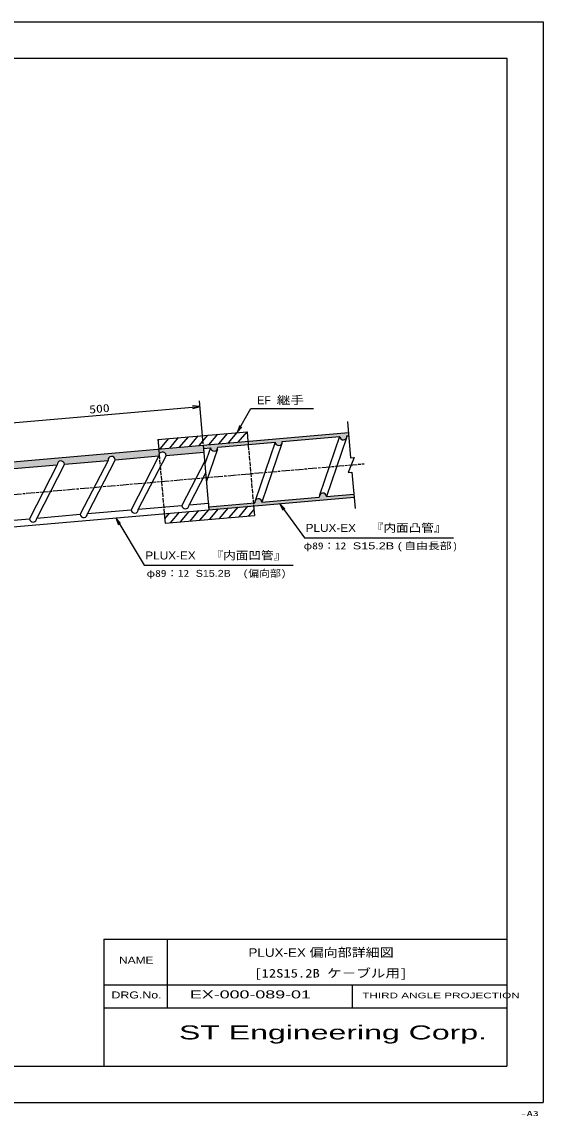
# Model space of a CAD drawing. Units: millimetres, scale not verified. Extents: x -610 to 1490, y -11021 to -9517.
# Drawn here: x 774 to 1490, y -11021 to -9517 of the extents above; entities that cross this region are included whole.
import ezdxf
from ezdxf.enums import TextEntityAlignment as Align

# ---------------------------------------------------------------- set-up
doc = ezdxf.new("R2010")
doc.units = ezdxf.units.MM
doc.linetypes.add('CHAIN', pattern=[18.5, 12, -1.5, 3.5, -1.5])
doc.linetypes.add('DASHED', pattern=[7.5, 6, -1.5])
for name, color, linetype, lineweight in [('0_2', 7, 'Continuous', 25), ('1外形線', 7, 'Continuous', 25), ('4中心線', 1, 'CHAIN', 25), ('外形線', 7, 'Continuous', 25)]:
    doc.layers.add(name, color=color, linetype=linetype, lineweight=lineweight)
doc.layers.add('6寸法線', color=7, linetype='Continuous')
doc.styles.add('Arial', font='')
doc.styles.add('txt', font='')
doc.styles.add('ＭＳ ゴシック', font='')
doc.styles.add('ＭＳ Ｐゴシック', font='')
doc.styles.get('Arial').set_extended_font_data('Arial')
doc.styles.get('txt').set_extended_font_data('txt')
doc.styles.get('ＭＳ ゴシック').set_extended_font_data('MS Gothic')
doc.styles.get('ＭＳ Ｐゴシック').set_extended_font_data('MS PGothic')

# ---------------------------------------------------------------- blocks, each defined once
blk = doc.blocks.new('open_arrow')
at = {"color": 0, "linetype": 'Continuous', "lineweight": -2}
blk.add_lwpolyline([(7.5, 1.25), (0, 0), (7.5, -1.25)], dxfattribs=at)

msp = doc.modelspace()

# ---------------------------------------------------------------- hatches: boundary and pattern name
at = {"layer": '0_2'}
for points in [[(1043.096, -10101.362, -0.41421), (1038.55, -10106.778, -0.41421), (1033.134, -10102.233), (1023.697, -10103.059), (1023.322, -10098.775), (1222.561, -10081.344), (1222.936, -10085.628), (1220.418, -10085.848, -1), (1210.456, -10086.72), (1131.757, -10093.605, -0.41421), (1127.212, -10099.022, -0.41421), (1121.795, -10094.476)], [(1182.597, -10169.864, -0.41421), (1187.142, -10164.447, -0.41421), (1192.559, -10168.992), (1229.943, -10165.722), (1230.318, -10170.005), (1031.079, -10187.437), (1030.704, -10183.153), (1093.935, -10177.621, -1), (1103.897, -10176.749)]]:
    msp.add_hatch(color=256, dxfattribs=at).paths.add_polyline_path(points)
at = {"layer": '1外形線'}
msp.add_hatch(color=9, dxfattribs=at).paths.add_polyline_path([(575.699, -10137.937), (1023.322, -10098.775), (1024.132, -10108.04), (972.219, -10112.582, 1), (962.257, -10113.453), (902.485, -10118.683, 1), (892.523, -10119.554), (832.752, -10124.783, 1), (822.79, -10125.655), (763.018, -10130.884, 1), (753.056, -10131.756), (693.284, -10136.985, 1), (683.322, -10137.857), (623.551, -10143.086, 1), (613.589, -10143.958), (576.105, -10147.237)])

# ---------------------------------------------------------------- linework, layer by layer
at = {"layer": '0_2'}
for p, q in [((1023.278, -10096.771), (1018.094, -10037.512)), ((744.173, -10069.508), (1018.791, -10045.482)), ((1221.228, -10066.109), (1225.586, -10115.919)), ((960.887, -10090.776), (1083.419, -10080.055)), ((977.453, -10102.627), (989.498, -10088.272)), ((990.872, -10101.453), (1002.917, -10087.098)), ((1004.292, -10100.279), (1016.336, -10085.924)), ((1017.711, -10099.105), (1029.755, -10084.75)), ((1023.322, -10098.775), (1222.561, -10081.344)), ((1031.13, -10097.931), (1043.175, -10083.576)), ((1044.549, -10096.757), (1056.594, -10082.402)), ((1057.968, -10095.583), (1070.013, -10081.228)), ((1071.387, -10094.409), (1083.42, -10080.068)), ((1083.433, -10080.216), (1084.588, -10093.415)), ((1131.757, -10093.605), (1210.456, -10086.72)), ((1210.456, -10086.72), (1183.046, -10167.315)), ((1219.969, -10088.397), (1192.559, -10168.992)), ((1220.418, -10085.848), (1222.936, -10085.628)), ((960.901, -10090.936), (962.056, -10104.135)), ((961.042, -10092.548), (962.66, -10090.62)), ((964.034, -10103.801), (976.079, -10089.446)), ((1023.322, -10098.775), (1031.079, -10187.437)), ((1023.697, -10103.059), (1033.134, -10102.233)), ((1033.134, -10102.233), (1025.57, -10124.472)), ((1043.096, -10101.362), (1121.795, -10094.476)), ((1121.795, -10094.476), (1094.385, -10175.072)), ((1131.307, -10096.154), (1103.897, -10176.749)), ((902.485, -10118.683), (864.29, -10192.693)), ((962.257, -10113.453), (924.062, -10187.464)), ((972.219, -10112.582), (934.024, -10186.592)), ((1042.646, -10103.911), (1027.633, -10148.054)), ((1230.567, -10115.483), (1222.348, -10136.278)), ((1225.586, -10115.919), (1230.567, -10115.483)), ((822.79, -10125.655), (784.595, -10199.666)), ((832.752, -10124.783), (794.557, -10198.794)), ((892.523, -10119.554), (854.328, -10193.565)), ((1025.22, -10120.472), (993.796, -10181.363)), ((1026.599, -10136.232), (1003.758, -10180.491)), ((1222.348, -10136.278), (1227.329, -10135.843)), ((1227.329, -10135.843), (1231.687, -10185.652)), ((1030.704, -10183.153), (1093.935, -10177.621)), ((1031.079, -10187.437), (1230.318, -10170.005)), ((1103.897, -10176.749), (1182.597, -10169.864)), ((1192.559, -10168.992), (1229.943, -10165.722)), ((969.813, -10192.797), (970.968, -10205.996)), ((970.434, -10199.901), (977.064, -10192.001)), ((978.438, -10205.181), (990.483, -10190.827)), ((991.857, -10204.007), (1003.902, -10189.653)), ((1005.276, -10202.833), (1017.321, -10188.479)), ((1018.695, -10201.659), (1030.74, -10187.305)), ((1032.114, -10200.485), (1044.159, -10186.131)), ((1045.534, -10199.311), (1057.578, -10184.957)), ((1058.953, -10198.137), (1070.998, -10183.783)), ((1072.372, -10196.963), (1084.417, -10182.609)), ((1085.791, -10195.789), (1092.812, -10187.421)), ((1092.345, -10182.076), (1093.5, -10195.276)), ((970.954, -10205.836), (1093.486, -10195.116)), ((886.912, -10777.359), (1439.809, -10777.359)), ((886.912, -10777.359), (886.912, -10951.979)), ((973.625, -10777.359), (973.625, -10871.674)), ((973.625, -10777.359), (973.625, -10840.236)), ((1439.809, -10777.359), (1439.809, -10840.236)), ((886.912, -10840.236), (1439.809, -10840.236)), ((1227.472, -10840.236), (1227.472, -10871.674)), ((886.912, -10871.674), (1439.809, -10871.674))]:
    msp.add_line(p, q, dxfattribs=at)
at = {"layer": '0_2', "linetype": 'DASHED'}
for p, q in [((1084.42, -10091.495), (1092.345, -10182.076)), ((962.042, -10103.975), (969.813, -10192.797))]:
    msp.add_line(p, q, dxfattribs=at)
at = {"layer": '0_2'}
for points in [[(1070.013, -10081.228), (1088.611, -10048.365), (1174.772, -10048.365)], [(1127.899, -10178.966), (1162.371, -10225.842), (1366.866, -10225.842)], [(903.173, -10198.627), (942.281, -10263.649), (1146.776, -10263.649)]]:
    msp.add_lwpolyline(points, dxfattribs=at)
for centre, start, end in [((1215.437, -10086.284), 185, 5), ((1038.115, -10101.797), 185, 5), ((1126.776, -10094.041), 185, 5), ((1098.916, -10177.185), 5, 185), ((1187.578, -10169.428), 5, 185)]:
    msp.add_arc(centre, 5, start, end, dxfattribs=at)
at = {"layer": '1外形線'}
for p, q in [((575.699, -10137.937), (1023.322, -10098.775)), ((1023.322, -10098.775), (1024.132, -10108.04)), ((902.485, -10118.683), (962.257, -10113.453)), ((972.219, -10112.582), (1024.132, -10108.04)), ((763.018, -10130.884), (822.79, -10125.655)), ((832.752, -10124.783), (892.523, -10119.554)), ((1003.758, -10180.491), (1030.268, -10178.172)), ((1030.268, -10178.172), (1031.079, -10187.437)), ((579.585, -10226.937), (1031.079, -10187.437)), ((794.557, -10198.794), (854.328, -10193.565)), ((864.29, -10192.693), (924.062, -10187.464)), ((934.024, -10186.592), (993.796, -10181.363)), ((724.823, -10204.895), (784.595, -10199.666))]:
    msp.add_line(p, q, dxfattribs=at)
for centre, start, end in [((897.504, -10119.118), 5, 185), ((967.238, -10113.017), 5, 185), ((827.771, -10125.219), 5, 185), ((859.309, -10193.129), 185, 5), ((929.043, -10187.028), 185, 5), ((998.777, -10180.927), 185, 5), ((789.576, -10199.23), 185, 5)]:
    msp.add_arc(centre, 5, start, end, dxfattribs=at)
at = {"layer": '4中心線'}
msp.add_line((577.642, -10182.437), (1244.216, -10124.119), dxfattribs=at)
at = {"layer": '外形線'}
for p, q in [((-610.191, -9516.979), (1489.809, -9516.979)), ((1489.809, -9516.979), (1489.809, -11001.979)), ((-560.191, -9566.979), (1439.809, -9566.979)), ((1439.809, -9566.979), (1439.809, -10951.979)), ((-560.191, -10951.979), (1439.809, -10951.979)), ((-610.191, -11001.979), (1489.809, -11001.979))]:
    msp.add_line(p, q, dxfattribs=at)

# ---------------------------------------------------------------- block references
at = {"layer": '0_2', "xscale": 1.33, "yscale": 1.33}
for p, rotation in [((1018.791, -10045.482), 185), ((1070.013, -10081.228), 60.5), ((1127.899, -10178.966), 306.3), ((903.173, -10198.627), 301)]:
    msp.add_blockref('open_arrow', p, dxfattribs=dict(at, rotation=rotation))

# ---------------------------------------------------------------- texts
at = {"layer": '0_2', "style": 'ＭＳ ゴシック', "width": 1.25}
msp.add_text('500', height=11, rotation=5, dxfattribs=at).set_placement((880.689, -10048.429), align=Align.MIDDLE_CENTER)
at = {"layer": '0_2'}
for s, height, style, width, p in [('EF', 11, 'Arial', 0.95, (1097.391, -10045.589)), ('継手', 11, 'ＭＳ ゴシック', 1.25, (1124.168, -10045.589)), ('PLUX-EX', 11, 'Arial', 1.05, (1163.863, -10221.127)), ('『内面凸管』', 11, 'ＭＳ ゴシック', 1.15, (1253.536, -10221.127)), ('φ89：12', 9.531, 'ＭＳ ゴシック', 1.2, (1161.007, -10244.563)), ('S15.2B (', 9.531, 'Arial', 1.3, (1228.58, -10244.563)), ('自由長部', 9.531, 'ＭＳ ゴシック', 1.25, (1299.247, -10244.563)), ('PLUX-EX', 11, 'Arial', 1.05, (943.773, -10258.934)), ('『内面凹管』', 11, 'ＭＳ ゴシック', 1.15, (1033.446, -10258.934)), ('(偏向部)', 9.531, 'ＭＳ ゴシック', 1.15, (1077.582, -10282.37)), ('φ89：12', 9.531, 'ＭＳ ゴシック', 1.2, (945.39, -10282.37)), ('S15.2B ', 9.531, 'Arial', 1.1, (1012.963, -10282.37)), ('PLUX-EX 偏向部詳細図', 11.75, 'ＭＳ Ｐゴシック', 1.2, (1085.262, -10805.185)), ('[12S15.2B ケ－ブル用]', 11.75, 'ＭＳ ゴシック', 1.25, (1093.323, -10833.626))]:
    msp.add_text(s, height=height, dxfattribs=dict(at, style=style, width=width)).set_placement(p, align=Align.BOTTOM_LEFT)
at = {"layer": '0_2', "style": 'Arial'}
msp.add_text(')', height=9.531, dxfattribs=at).set_placement((1366.82, -10244.563), align=Align.BOTTOM_LEFT)
at = {"layer": '0_2', "style": 'ＭＳ Ｐゴシック'}
for s, height, width, p in [('NAME', 9.604, 1.3, (907.69, -10801.417)), ('DRG.No.', 9.604, 1.35, (897.266, -10849.252)), ('EX-000-089-01', 11, 1.7, (1005.069, -10847.78)), ('THIRD ANGLE PROJECTION', 7.683, 1.6, (1241.537, -10850.927)), ('ST Engineering Corp.', 19.21, 1.75, (989.904, -10895.947))]:
    msp.add_text(s, height=height, dxfattribs=dict(at, width=width)).set_placement(p, align=Align.TOP_LEFT)
at = {"layer": '6寸法線', "style": 'txt', "width": 1.8}
msp.add_text('-A3', height=6.873, dxfattribs=at).set_placement((1458.8, -11022.481), align=Align.BOTTOM_LEFT)

doc.saveas('drawing.dxf')
